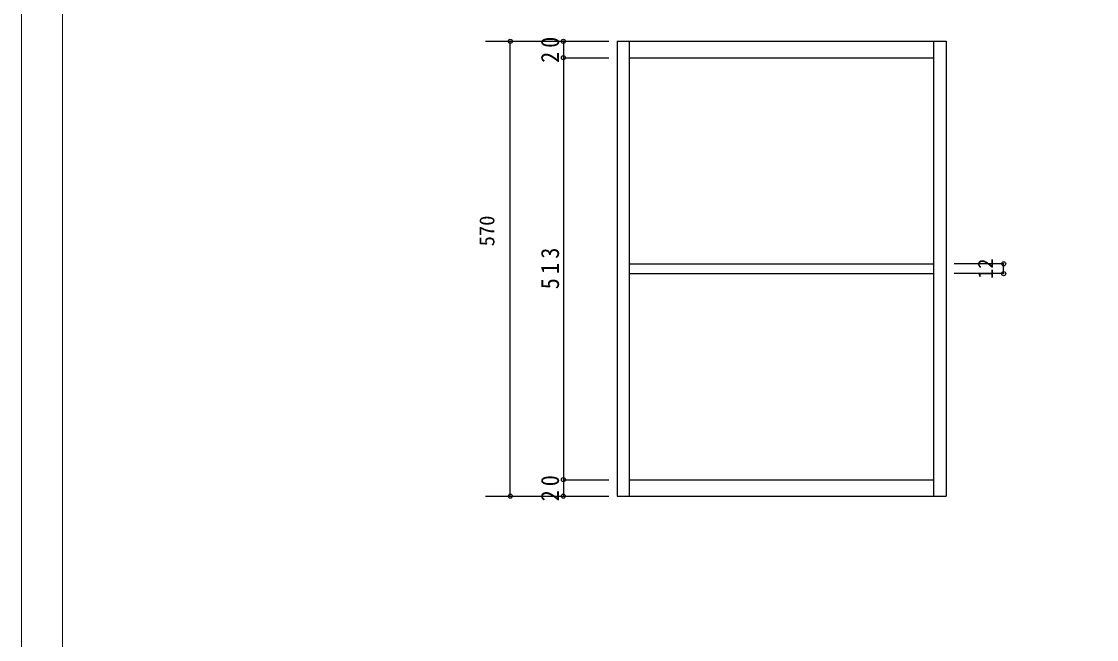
# Model space of a CAD drawing. Units: millimetres on the paper, enlarged 5 times, with parts at other scales. Extents: x -1044 to 931, y -502 to 889.
# Drawn here: x -1044 to -390, y -126 to 249 of the extents above; entities that cross this region are included whole.
import ezdxf
from ezdxf.enums import TextEntityAlignment as Align

# ---------------------------------------------------------------- set-up
doc = ezdxf.new("R2010")
doc.units = ezdxf.units.MM
doc.header["$LTSCALE"] = 5
doc.header["$PDMODE"] = 32
doc.header["$PDSIZE"] = 2.5
doc.layers.add('0-0_0', color=7, linetype='Continuous', lineweight=18)
doc.layers.add('2-0_NOTE$003', color=7, linetype='Continuous')
doc.styles.add('ＭＳ ゴシック', font='')
doc.styles.get('ＭＳ ゴシック').set_extended_font_data('MS Gothic')

msp = doc.modelspace()

# ---------------------------------------------------------------- linework, layer by layer
at = {"layer": '0-0_0'}
msp.add_line((-1018.956, 864.147), (-1018.956, -364.603), dxfattribs=at)
msp.add_lwpolyline([(-1043.956, -502.103), (-1043.956, 889.147), (931.044, 889.147)], dxfattribs=at)
at = {"layer": '2-0_NOTE$003', "color": 4}
for p, q in [((-761.804, 237.191), (-686.804, 237.191)), ((-746.804, -39.309), (-746.804, 237.191)), ((-714.474, 237.191), (-714.474, 227.191)), ((-714.474, 237.191), (-686.804, 237.191)), ((-714.474, 227.191), (-686.804, 227.191)), ((-714.474, 227.191), (-714.474, -29.309)), ((-446.804, 101.941), (-476.804, 101.941)), ((-446.804, 95.941), (-446.804, 101.941)), ((-446.804, 95.941), (-476.804, 95.941)), ((-714.474, -29.309), (-686.804, -29.309)), ((-714.474, -29.309), (-714.474, -39.309)), ((-761.804, -39.309), (-686.804, -39.309)), ((-746.804, -39.309), (-686.804, -39.309)), ((-714.474, -39.309), (-686.804, -39.309))]:
    msp.add_line(p, q, dxfattribs=at)
at = {"layer": '2-0_NOTE$003'}
for p, q in [((-681.804, 237.191), (-481.804, 237.191)), ((-681.804, 237.191), (-681.804, -39.309)), ((-674.304, -39.309), (-674.304, 237.191)), ((-489.304, -39.309), (-489.304, 237.191)), ((-481.804, 237.191), (-481.804, -39.309)), ((-674.304, 227.191), (-489.304, 227.191)), ((-674.304, 101.941), (-489.304, 101.941)), ((-674.304, 95.941), (-489.304, 95.941)), ((-674.304, -29.309), (-489.304, -29.309)), ((-681.804, -39.309), (-481.804, -39.309))]:
    msp.add_line(p, q, dxfattribs=at)
at = {"layer": '2-0_NOTE$003', "color": 4}
for p in [(-746.804, 237.191), (-714.474, 237.191), (-714.474, 227.191), (-446.804, 101.941), (-446.804, 95.941), (-714.474, -29.309), (-746.804, -39.309), (-714.474, -39.309)]:
    msp.add_point(p, dxfattribs=at)

# ---------------------------------------------------------------- texts
at = {"layer": '2-0_NOTE$003', "style": 'ＭＳ ゴシック'}
for s, p in [('570', (-753.679, 112.561)), ('12', (-450.554, 92.691))]:
    msp.add_text(s, height=9.164, rotation=90, dxfattribs=at).set_placement(p, align=Align.BOTTOM_LEFT)
at = {"layer": '2-0_NOTE$003', "char_height": 11, "attachment_point": 7, "rotation": 90, "style": 'ＭＳ ゴシック'}
for s, insert in [('\\T1.36;\\W0.9;20', (-716.974, 224.066)), ('\\T1.38;\\W0.9;513', (-716.974, 86.441)), ('\\T1.36;\\W0.9;20', (-716.974, -42.434))]:
    msp.add_mtext(s, dxfattribs=dict(at, insert=insert))

doc.saveas('drawing.dxf')
